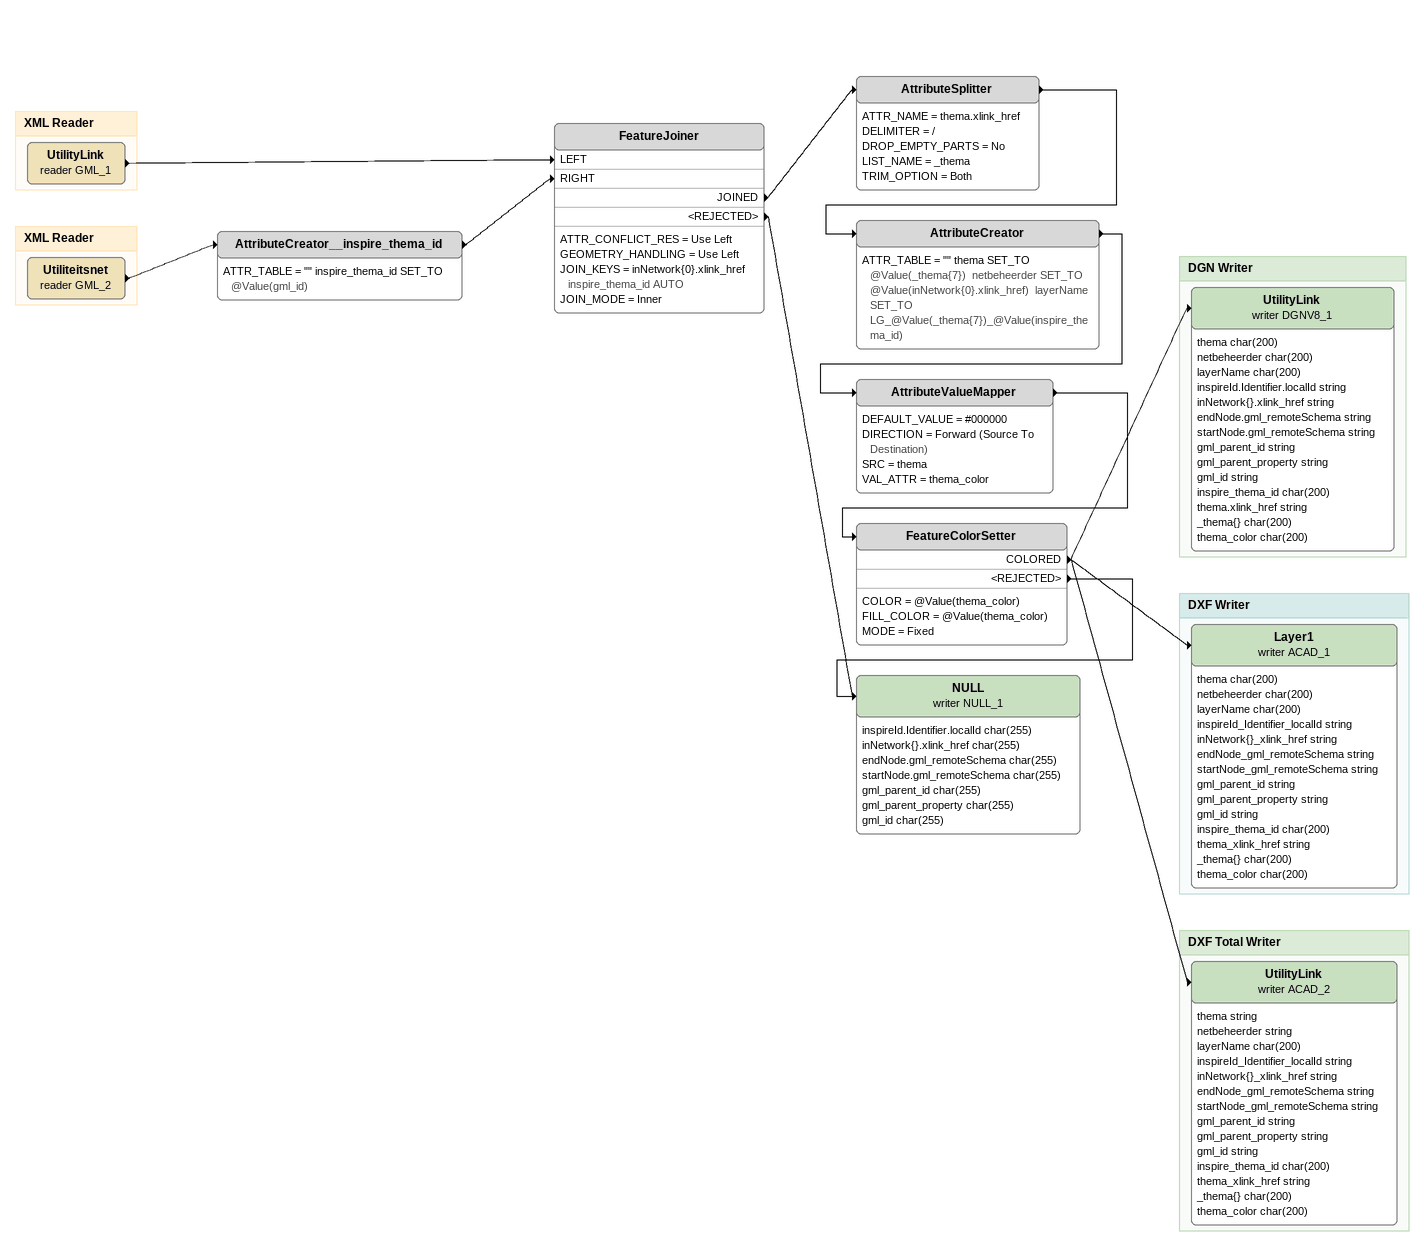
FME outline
AttributeCreator__inspire_thema_id
    ATTR_TABLE = "" inspire_thema_id SET_TO @Value(gml_id)
    -> FeatureJoiner [RIGHT]
FeatureJoiner
    ATTR_CONFLICT_RES = Use Left
    GEOMETRY_HANDLING = Use Left
    JOIN_KEYS = inNetwork{0}.xlink_href inspire_thema_id AUTO
    JOIN_MODE = Inner
    JOINED -> AttributeSplitter
    <REJECTED> -> NULL (writer NULL_1)
AttributeSplitter
    ATTR_NAME = thema.xlink_href
    DELIMITER = /
    DROP_EMPTY_PARTS = No
    LIST_NAME = _thema
    TRIM_OPTION = Both
    -> AttributeCreator
AttributeCreator
    ATTR_TABLE = "" thema SET_TO @Value(_thema{7})  netbeheerder SET_TO @Value(inNetwork{0}.xlink_href)  layerName SET_TO LG_@Value(_thema{7})_@Value(inspire_thema_id)
    -> AttributeValueMapper
AttributeValueMapper
    DEFAULT_VALUE = #000000
    DIRECTION = Forward (Source To Destination)
    SRC = thema
    VAL_ATTR = thema_color
    -> FeatureColorSetter
FeatureColorSetter
    COLOR = @Value(thema_color)
    FILL_COLOR = @Value(thema_color)
    MODE = Fixed
    COLORED -> UtilityLink (writer DGNV8_1)
    COLORED -> UtilityLink (writer ACAD_2)
    COLORED -> Layer1 (writer ACAD_1)
    <REJECTED> -> NULL (writer NULL_1)
NULL (writer NULL_1)
    attributes: inspireId.Identifier.localId char(255), inNetwork{}.xlink_href char(255), endNode.gml_remoteSchema char(255), startNode.gml_remoteSchema char(255), gml_parent_id char(255), gml_parent_property char(255), gml_id char(255)

Bookmark: XML Reader
UtilityLink (reader GML_1)
    -> FeatureJoiner [LEFT]

Bookmark: XML Reader
Utiliteitsnet (reader GML_2)
    -> AttributeCreator__inspire_thema_id

Bookmark: DGN Writer
UtilityLink (writer DGNV8_1)
    attributes: thema char(200), netbeheerder char(200), layerName char(200), inspireId.Identifier.localId string, inNetwork{}.xlink_href string, endNode.gml_remoteSchema string, startNode.gml_remoteSchema string, gml_parent_id string, gml_parent_property string, gml_id string, inspire_thema_id char(200), thema.xlink_href string, _thema{} char(200), thema_color char(200)

Bookmark: DXF Writer
Layer1 (writer ACAD_1)
    attributes: thema char(200), netbeheerder char(200), layerName char(200), inspireId_Identifier_localId string, inNetwork{}_xlink_href string, endNode_gml_remoteSchema string, startNode_gml_remoteSchema string, gml_parent_id string, gml_parent_property string, gml_id string, inspire_thema_id char(200), thema_xlink_href string, _thema{} char(200), thema_color char(200)

Bookmark: DXF Total Writer
UtilityLink (writer ACAD_2)
    attributes: thema string, netbeheerder string, layerName char(200), inspireId_Identifier_localId string, inNetwork{}_xlink_href string, endNode_gml_remoteSchema string, startNode_gml_remoteSchema string, gml_parent_id string, gml_parent_property string, gml_id string, inspire_thema_id char(200), thema_xlink_href string, _thema{} char(200), thema_color char(200)
